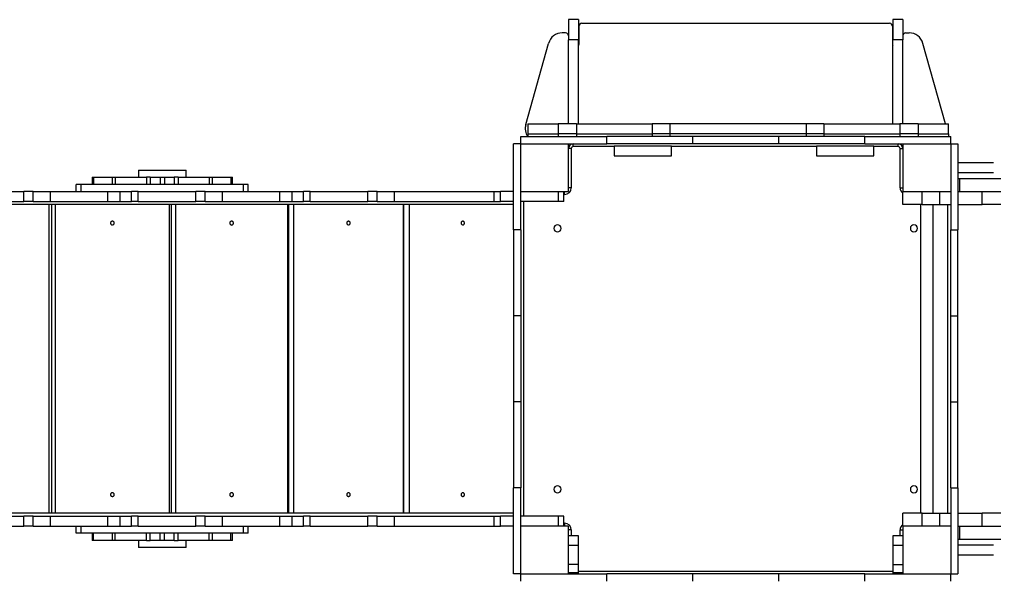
# Model space of a CAD drawing. Header units: millimetres. Extents: x -8113 to 7554, y -5964 to 7452.
# Drawn here: x 1215 to 3254, y 1935 to 3103 of the extents above; entities that cross this region are included whole.
import ezdxf

# ---------------------------------------------------------------- set-up
doc = ezdxf.new("R2010")
doc.units = ezdxf.units.MM
doc.layers.add('DIKOM_ОБЪЕКТ', color=7, linetype='Continuous')
doc.layers.add('DIKOM_РАЗМЕР_ОБЪЕКТА', color=7, linetype='Continuous')
doc.styles.add('style1', font='arial.ttf', dxfattribs={"width": 0.8})
doc.dimstyles.new('1-50', dxfattribs={"dimtxt": 300, "dimasz": 200, "dimexe": 100, "dimexo": 0, "dimgap": 100, "dimtad": 1, "dimtxsty": 'style1', "dimcen": 200, "dimclrd": 7, "dimclre": 7, "dimclrt": 7, "dimadec": 1, "dimazin": 2, "dimtfac": 1, "dimtmove": 0, "dimatfit": 2, "dimfxl": 0, "dimlwd": 25, "dimlwe": 18, "dimarcsym": 0})

# ---------------------------------------------------------------- blocks, each defined once
blk = doc.blocks.new('*D0')
at = {"layer": 'Defpoints', "color": 0, "transparency": 16777216}
for p in [(6054.1, 1970.8), (-4445.9, 381.6), (6054.1, -5178.4)]:
    blk.add_point(p, dxfattribs=at)
at = {"layer": 'DIKOM_РАЗМЕР_ОБЪЕКТА', "color": 7, "lineweight": 18, "transparency": 16777216}
for p, q in [((6054.1, 1970.8), (6054.1, -5278.4)), ((-4445.9, 381.6), (-4445.9, -5278.4))]:
    blk.add_line(p, q, dxfattribs=at)
at = {"layer": 'DIKOM_РАЗМЕР_ОБЪЕКТА', "color": 7, "lineweight": 25, "transparency": 16777216}
blk.add_line((-4245.9, -5178.4), (5854.1, -5178.4), dxfattribs=at)
at = {"layer": 'DIKOM_РАЗМЕР_ОБЪЕКТА', "color": 7, "transparency": 16777216}
for points in [[(-4245.9, -5145), (-4245.9, -5211.7), (-4445.9, -5178.4)], [(5854.1, -5145), (5854.1, -5211.7), (6054.1, -5178.4)]]:
    blk.add_solid(points, dxfattribs=at)
at = {"layer": 'DIKOM_РАЗМЕР_ОБЪЕКТА', "color": 7, "transparency": 16777216, "insert": (804.1, -4925.2), "char_height": 300, "attachment_point": 5, "style": 'style1'}
blk.add_mtext('10500', dxfattribs=at)

msp = doc.modelspace()

# ---------------------------------------------------------------- linework, layer by layer
at = {"layer": 'DIKOM_ОБЪЕКТ', "color": 7, "linetype": 'Continuous', "lineweight": 15}
for p, q in [((2385.08, 3102.707), (2364.08, 3102.707)), ((2364.08, 3102.707), (2364.08, 3060.023)), ((2385.08, 3102.707), (2385.08, 3060.023)), ((3064.08, 3102.707), (3043.08, 3102.707)), ((3043.08, 3102.707), (3043.08, 3060.023)), ((3064.08, 3102.707), (3064.08, 3060.023)), ((2386.08, 3088.707), (2386.08, 3050.707)), ((2392.08, 3094.707), (3036.08, 3094.707)), ((2392.08, 3094.707), (3036.08, 3094.707)), ((3042.08, 3088.707), (3042.08, 3050.707)), ((2358.08, 3074.707), (2351.234, 3074.707)), ((2351.234, 3074.707), (2351.234, 3074.707)), ((2358.08, 3074.707), (2351.234, 3074.707)), ((2358.08, 3074.707), (2358.08, 3074.707)), ((2385.08, 3060.023), (2364.08, 3060.023)), ((2364.08, 2884.707), (2364.08, 3060.023)), ((2385.08, 2884.707), (2385.08, 3060.023)), ((3064.08, 3060.023), (3043.08, 3060.023)), ((3043.08, 2884.707), (3043.08, 3060.023)), ((3064.08, 2884.707), (3064.08, 3060.023)), ((3070.08, 3074.707), (3076.926, 3074.707)), ((3070.08, 3074.707), (3070.08, 3074.707)), ((3070.08, 3074.707), (3076.926, 3074.707)), ((3076.926, 3074.707), (3076.926, 3074.707)), ((2274.745, 2882.796), (2322.345, 3052.796)), ((2274.745, 2882.796), (2322.345, 3052.796)), ((2322.345, 3052.796), (2322.345, 3052.796)), ((3152.88, 2884.707), (3105.815, 3052.796)), ((3105.815, 3052.796), (3105.815, 3052.796)), ((3152.88, 2884.707), (3105.815, 3052.796)), ((2273.634, 2874.707), (2273.634, 2874.707)), ((2274.745, 2882.796), (2274.745, 2882.796)), ((2279.08, 2884.707), (2279.08, 2863.707)), ((2279.08, 2884.707), (2342.363, 2884.707)), ((2342.363, 2884.707), (2342.363, 2863.707)), ((2380.76, 2884.707), (2342.363, 2884.707)), ((2380.76, 2884.707), (2380.76, 2863.707)), ((2380.76, 2884.707), (2539.483, 2884.707)), ((2539.483, 2884.707), (2539.483, 2863.707)), ((2576.423, 2884.707), (2539.483, 2884.707)), ((2576.423, 2884.707), (2576.423, 2863.707)), ((2861.737, 2884.707), (2576.423, 2884.707)), ((2861.737, 2884.707), (2861.737, 2863.707)), ((2898.677, 2884.707), (2861.737, 2884.707)), ((2898.677, 2884.707), (2898.677, 2863.707)), ((2898.677, 2884.707), (3057.4, 2884.707)), ((3057.4, 2884.707), (3057.4, 2863.707)), ((3095.797, 2884.707), (3057.4, 2884.707)), ((3095.797, 2884.707), (3095.797, 2863.707)), ((3095.797, 2884.707), (3159.08, 2884.707)), ((3159.08, 2863.707), (3159.08, 2884.707)), ((2264.08, 2842.707), (2264.08, 2857.707)), ((2264.08, 2857.707), (2444.08, 2857.707)), ((2279.08, 2863.707), (2342.363, 2863.707)), ((2279.08, 2863.707), (2279.08, 2857.707)), ((2279.08, 2863.707), (2342.363, 2863.707)), ((2380.76, 2863.707), (2342.363, 2863.707)), ((2380.76, 2863.707), (2342.363, 2863.707)), ((2342.363, 2863.707), (2342.363, 2857.707)), ((2380.76, 2863.707), (2539.483, 2863.707)), ((2380.76, 2863.707), (2539.483, 2863.707)), ((2380.76, 2863.707), (2380.76, 2857.707)), ((2444.08, 2842.707), (2444.08, 2857.707)), ((2624.08, 2857.707), (2444.08, 2857.707)), ((2576.423, 2863.707), (2539.483, 2863.707)), ((2576.423, 2863.707), (2539.483, 2863.707)), ((2539.483, 2863.707), (2539.483, 2857.707)), ((2861.737, 2863.707), (2576.423, 2863.707)), ((2861.737, 2863.707), (2576.423, 2863.707)), ((2576.423, 2863.707), (2576.423, 2857.707)), ((2624.08, 2842.707), (2624.08, 2857.707)), ((2804.08, 2857.707), (2624.08, 2857.707)), ((2804.08, 2842.707), (2804.08, 2857.707)), ((2984.08, 2857.707), (2804.08, 2857.707)), ((2898.677, 2863.707), (2861.737, 2863.707)), ((2898.677, 2863.707), (2861.737, 2863.707)), ((2861.737, 2863.707), (2861.737, 2857.707)), ((2898.677, 2863.707), (3057.4, 2863.707)), ((2898.677, 2863.707), (3057.4, 2863.707)), ((2898.677, 2863.707), (2898.677, 2857.707)), ((2984.08, 2842.707), (2984.08, 2857.707)), ((2984.08, 2857.707), (3164.08, 2857.707)), ((3095.797, 2863.707), (3057.4, 2863.707)), ((3095.797, 2863.707), (3057.4, 2863.707)), ((3057.4, 2863.707), (3057.4, 2857.707)), ((3095.797, 2863.707), (3159.08, 2863.707)), ((3095.797, 2863.707), (3159.08, 2863.707)), ((3095.797, 2863.707), (3095.797, 2857.707)), ((3159.08, 2863.707), (3159.08, 2857.707)), ((3164.08, 2842.707), (3164.08, 2857.707)), ((2264.08, 2842.707), (2249.08, 2842.707)), ((2249.08, 2662.707), (2249.08, 2842.707)), ((2264.08, 2662.707), (2264.08, 2842.707)), ((2264.08, 2842.707), (2444.08, 2842.707)), ((2364.08, 2742.707), (2364.08, 2842.707)), ((2374.08, 2836.707), (2374.08, 2842.707)), ((2459.967, 2836.707), (2374.08, 2836.707)), ((2624.08, 2842.707), (2444.08, 2842.707)), ((2459.967, 2838.707), (2459.967, 2817.707)), ((2459.967, 2838.707), (2579.968, 2838.707)), ((2579.968, 2817.707), (2579.968, 2838.707)), ((2883.076, 2836.707), (2579.968, 2836.707)), ((2804.08, 2842.707), (2624.08, 2842.707)), ((2984.08, 2842.707), (2804.08, 2842.707)), ((2883.076, 2838.707), (2883.076, 2817.707)), ((2883.076, 2838.707), (3003.076, 2838.707)), ((2984.08, 2842.707), (3164.08, 2842.707)), ((3003.076, 2817.707), (3003.076, 2838.707)), ((3054.08, 2836.707), (3003.076, 2836.707)), ((3054.08, 2836.707), (3054.08, 2842.707)), ((3064.08, 2842.707), (3064.08, 2742.707)), ((3164.08, 2842.707), (3179.08, 2842.707)), ((3164.08, 2842.707), (3164.08, 2662.707)), ((3179.08, 2842.707), (3179.08, 2662.707)), ((2370.08, 2832.707), (2364.08, 2832.707)), ((2370.08, 2832.707), (2370.08, 2750.707)), ((2459.967, 2817.707), (2579.968, 2817.707)), ((2883.076, 2817.707), (3003.076, 2817.707)), ((3058.08, 2750.707), (3058.08, 2832.707)), ((3058.08, 2832.707), (3064.08, 2832.707)), ((3253.58, 2802.707), (3179.08, 2802.707)), ((1367.449, 2772.707), (1367.449, 2757.707)), ((1367.449, 2772.707), (1370.296, 2772.707)), ((1370.296, 2772.707), (1370.296, 2757.707)), ((1370.296, 2772.707), (1408.932, 2772.707)), ((1408.932, 2772.707), (1408.932, 2757.707)), ((1408.932, 2772.707), (1415.6, 2772.707)), ((1415.6, 2772.707), (1415.6, 2757.707)), ((1415.6, 2772.707), (1480.866, 2772.707)), ((1464.08, 2787.707), (1464.08, 2772.707)), ((1464.08, 2787.707), (1564.08, 2787.707)), ((1480.866, 2772.707), (1480.866, 2757.707)), ((1488.938, 2772.707), (1480.866, 2772.707)), ((1488.938, 2772.707), (1488.938, 2757.707)), ((1488.938, 2772.707), (1509.567, 2772.707)), ((1509.567, 2772.707), (1509.567, 2757.707)), ((1509.567, 2772.707), (1518.592, 2772.707)), ((1518.592, 2772.707), (1518.592, 2757.707)), ((1518.592, 2772.707), (1539.222, 2772.707)), ((1539.222, 2772.707), (1539.222, 2757.707)), ((1547.294, 2772.707), (1539.222, 2772.707)), ((1547.294, 2772.707), (1547.294, 2757.707)), ((1547.294, 2772.707), (1612.56, 2772.707)), ((1564.08, 2772.707), (1564.08, 2787.707)), ((1612.56, 2772.707), (1612.56, 2757.707)), ((1612.56, 2772.707), (1619.228, 2772.707)), ((1619.228, 2757.707), (1619.228, 2772.707)), ((1619.228, 2772.707), (1657.864, 2772.707)), ((1657.864, 2772.707), (1657.864, 2757.707)), ((1657.864, 2772.707), (1660.711, 2772.707)), ((1660.711, 2757.707), (1660.711, 2772.707)), ((3179.08, 2782.707), (3253.58, 2782.707)), ((1334.08, 2742.707), (1334.08, 2757.707)), ((1344.08, 2757.707), (1334.08, 2757.707)), ((1344.08, 2742.707), (1344.08, 2757.707)), ((1684.08, 2757.707), (1344.08, 2757.707)), ((1684.08, 2742.707), (1684.08, 2757.707)), ((1694.08, 2757.707), (1684.08, 2757.707)), ((1694.08, 2742.707), (1694.08, 2757.707)), ((1694.08, 2742.707), (1694.08, 2757.707)), ((3179.08, 2769.707), (3182.237, 2769.707)), ((3182.237, 2769.707), (3182.237, 2742.707)), ((3182.237, 2769.707), (4545.923, 2769.707)), ((1084.08, 2742.707), (1224.08, 2742.707)), ((1224.08, 2721.707), (1224.08, 2742.707)), ((1244.08, 2742.707), (1224.08, 2742.707)), ((1244.08, 2721.707), (1244.08, 2742.707)), ((1244.08, 2721.707), (1244.08, 2742.707)), ((1244.08, 2742.707), (1280.08, 2742.707)), ((1280.08, 2721.707), (1280.08, 2742.707)), ((1280.08, 2742.707), (1400.365, 2742.707)), ((1400.365, 2721.707), (1400.365, 2742.707)), ((1400.365, 2742.707), (1425.913, 2742.707)), ((1425.913, 2721.707), (1425.913, 2742.707)), ((1425.913, 2742.707), (1449.602, 2742.707)), ((1449.602, 2721.707), (1449.602, 2742.707)), ((1463.795, 2742.707), (1449.602, 2742.707)), ((1463.795, 2721.707), (1463.795, 2742.707)), ((1463.795, 2742.707), (1584.08, 2742.707)), ((1584.08, 2721.707), (1584.08, 2742.707)), ((1604.08, 2742.707), (1584.08, 2742.707)), ((1604.08, 2721.707), (1604.08, 2742.707)), ((1604.08, 2721.707), (1604.08, 2742.707)), ((1604.08, 2742.707), (1640.08, 2742.707)), ((1640.08, 2721.707), (1640.08, 2742.707)), ((1640.08, 2742.707), (1760.365, 2742.707)), ((1760.365, 2721.707), (1760.365, 2742.707)), ((1760.365, 2742.707), (1785.913, 2742.707)), ((1785.913, 2721.707), (1785.913, 2742.707)), ((1785.913, 2742.707), (1809.601, 2742.707)), ((1809.601, 2721.707), (1809.601, 2742.707)), ((1823.794, 2742.707), (1809.601, 2742.707)), ((1823.794, 2721.707), (1823.794, 2742.707)), ((1823.794, 2742.707), (1944.08, 2742.707)), ((1944.08, 2721.707), (1944.08, 2742.707)), ((1964.08, 2742.707), (1944.08, 2742.707)), ((1964.08, 2721.707), (1964.08, 2742.707)), ((1964.08, 2721.707), (1964.08, 2742.707)), ((1964.08, 2742.707), (2000.08, 2742.707)), ((2000.08, 2721.707), (2000.08, 2742.707)), ((2000.08, 2742.707), (2208.564, 2742.707)), ((2208.564, 2721.707), (2208.564, 2742.707)), ((2208.564, 2742.707), (2221.792, 2742.707)), ((2221.792, 2721.707), (2221.792, 2742.707)), ((2249.08, 2742.707), (2221.792, 2742.707)), ((2264.08, 2742.707), (2364.08, 2742.707)), ((2343.554, 2721.707), (2343.554, 2742.707)), ((2354.08, 2721.707), (2354.08, 2742.707)), ((2354.08, 2721.707), (2354.08, 2742.707)), ((2356.08, 2736.707), (2354.08, 2736.707)), ((2356.08, 2736.707), (2356.08, 2742.707)), ((2370.08, 2750.707), (2364.08, 2750.707)), ((3058.08, 2750.707), (3064.08, 2750.707)), ((3064.08, 2715.707), (3064.08, 2742.707)), ((3064.08, 2742.707), (3164.08, 2742.707)), ((3104.08, 2715.707), (3104.08, 2742.707)), ((3140.976, 2715.707), (3140.976, 2742.707)), ((3179.08, 2742.707), (3228.446, 2742.707)), ((3228.446, 2742.707), (4462.91, 2742.707)), ((3229.993, 2715.707), (3229.993, 2742.707)), ((2249.08, 2715.707), (787.382, 2715.707)), ((1084.08, 2721.707), (1224.08, 2721.707)), ((1244.08, 2721.707), (1224.08, 2721.707)), ((1244.08, 2721.707), (1280.08, 2721.707)), ((1277.58, 2069.707), (1277.58, 2715.707)), ((1280.08, 2721.707), (1400.365, 2721.707)), ((1282.332, 2715.707), (1282.332, 2069.707)), ((1290.247, 2715.707), (1290.247, 2069.707)), ((1400.365, 2721.707), (1425.913, 2721.707)), ((1425.913, 2721.707), (1449.602, 2721.707)), ((1463.795, 2721.707), (1449.602, 2721.707)), ((1463.795, 2721.707), (1584.08, 2721.707)), ((1529.263, 2069.707), (1529.263, 2715.707)), ((1532.488, 2715.707), (1532.488, 2069.707)), ((1541.72, 2715.707), (1541.72, 2069.707)), ((1604.08, 2721.707), (1584.08, 2721.707)), ((1604.08, 2721.707), (1640.08, 2721.707)), ((1640.08, 2721.707), (1760.365, 2721.707)), ((1760.365, 2721.707), (1785.913, 2721.707)), ((1776.65, 2069.707), (1776.65, 2715.707)), ((1778.175, 2715.707), (1778.175, 2069.707)), ((1785.913, 2721.707), (1809.601, 2721.707)), ((1788.78, 2715.707), (1788.78, 2069.707)), ((1823.794, 2721.707), (1809.601, 2721.707)), ((1823.794, 2721.707), (1944.08, 2721.707)), ((1964.08, 2721.707), (1944.08, 2721.707)), ((1964.08, 2721.707), (2000.08, 2721.707)), ((2000.08, 2721.707), (2208.564, 2721.707)), ((2018.685, 2069.707), (2018.685, 2715.707)), ((2018.805, 2715.707), (2018.805, 2069.707)), ((2030.726, 2715.707), (2030.726, 2069.707)), ((2208.564, 2721.707), (2221.792, 2721.707)), ((2249.08, 2721.707), (2221.792, 2721.707)), ((2343.554, 2721.707), (2264.08, 2721.707)), ((2270.08, 2721.707), (2270.08, 2063.707)), ((2354.08, 2721.707), (2343.554, 2721.707)), ((3104.08, 2715.707), (3064.08, 2715.707)), ((3100.58, 2715.707), (3100.58, 2069.707)), ((3104.08, 2715.707), (3140.976, 2715.707)), ((3127.58, 2069.707), (3127.58, 2715.707)), ((3140.976, 2715.707), (3164.08, 2715.707)), ((3158.08, 2069.707), (3158.08, 2715.707)), ((3179.08, 2715.707), (3229.993, 2715.707)), ((3333.174, 2715.707), (3229.993, 2715.707)), ((2264.08, 2662.707), (2249.08, 2662.707)), ((2249.08, 2662.707), (2249.08, 2482.707)), ((2264.08, 2662.707), (2264.08, 2482.707)), ((3164.08, 2662.707), (3179.08, 2662.707)), ((3164.08, 2482.707), (3164.08, 2662.707)), ((3179.08, 2482.707), (3179.08, 2662.707)), ((2264.08, 2482.707), (2249.08, 2482.707)), ((2249.08, 2482.707), (2249.08, 2302.707)), ((2264.08, 2482.707), (2264.08, 2302.707)), ((3164.08, 2482.707), (3179.08, 2482.707)), ((3164.08, 2302.707), (3164.08, 2482.707)), ((3179.08, 2302.707), (3179.08, 2482.707)), ((2264.08, 2302.707), (2249.08, 2302.707)), ((2249.08, 2302.707), (2249.08, 2122.707)), ((2264.08, 2302.707), (2264.08, 2122.707)), ((3164.08, 2302.707), (3179.08, 2302.707)), ((3164.08, 2122.707), (3164.08, 2302.707)), ((3179.08, 2122.707), (3179.08, 2302.707)), ((2264.08, 2122.707), (2249.08, 2122.707)), ((2249.08, 1942.707), (2249.08, 2122.707)), ((2264.08, 1942.707), (2264.08, 2122.707)), ((3164.08, 2122.707), (3179.08, 2122.707)), ((3164.08, 2122.707), (3164.08, 1942.707)), ((3179.08, 2122.707), (3179.08, 1942.707)), ((2249.08, 2069.707), (787.382, 2069.707)), ((1084.08, 2063.707), (1224.08, 2063.707)), ((1224.08, 2042.707), (1224.08, 2063.707)), ((1244.08, 2063.707), (1224.08, 2063.707)), ((1244.08, 2042.707), (1244.08, 2063.707)), ((1244.08, 2042.707), (1244.08, 2063.707)), ((1244.08, 2063.707), (1280.08, 2063.707)), ((1280.08, 2042.707), (1280.08, 2063.707)), ((1280.08, 2063.707), (1400.365, 2063.707)), ((1400.365, 2042.707), (1400.365, 2063.707)), ((1400.365, 2063.707), (1425.913, 2063.707)), ((1425.913, 2042.707), (1425.913, 2063.707)), ((1425.913, 2063.707), (1449.602, 2063.707)), ((1449.602, 2042.707), (1449.602, 2063.707)), ((1463.795, 2063.707), (1449.602, 2063.707)), ((1463.795, 2042.707), (1463.795, 2063.707)), ((1463.795, 2063.707), (1584.08, 2063.707)), ((1584.08, 2042.707), (1584.08, 2063.707)), ((1604.08, 2063.707), (1584.08, 2063.707)), ((1604.08, 2042.707), (1604.08, 2063.707)), ((1604.08, 2042.707), (1604.08, 2063.707)), ((1604.08, 2063.707), (1640.08, 2063.707)), ((1640.08, 2042.707), (1640.08, 2063.707)), ((1640.08, 2063.707), (1760.365, 2063.707)), ((1760.365, 2042.707), (1760.365, 2063.707)), ((1760.365, 2063.707), (1785.913, 2063.707)), ((1785.913, 2042.707), (1785.913, 2063.707)), ((1785.913, 2063.707), (1809.601, 2063.707)), ((1809.601, 2042.707), (1809.601, 2063.707)), ((1823.794, 2063.707), (1809.601, 2063.707)), ((1823.794, 2042.707), (1823.794, 2063.707)), ((1823.794, 2063.707), (1944.08, 2063.707)), ((1944.08, 2042.707), (1944.08, 2063.707)), ((1964.08, 2063.707), (1944.08, 2063.707)), ((1964.08, 2042.707), (1964.08, 2063.707)), ((1964.08, 2042.707), (1964.08, 2063.707)), ((1964.08, 2063.707), (2000.08, 2063.707)), ((2000.08, 2042.707), (2000.08, 2063.707)), ((2000.08, 2063.707), (2208.564, 2063.707)), ((2208.564, 2042.707), (2208.564, 2063.707)), ((2208.564, 2063.707), (2221.792, 2063.707)), ((2221.792, 2042.707), (2221.792, 2063.707)), ((2249.08, 2063.707), (2221.792, 2063.707)), ((2343.554, 2063.707), (2264.08, 2063.707)), ((2343.554, 2042.707), (2343.554, 2063.707)), ((2354.08, 2063.707), (2343.554, 2063.707)), ((2354.08, 2042.707), (2354.08, 2063.707)), ((2354.08, 2042.707), (2354.08, 2063.707)), ((3064.08, 2042.707), (3064.08, 2069.707)), ((3104.08, 2069.707), (3064.08, 2069.707)), ((3104.08, 2042.707), (3104.08, 2069.707)), ((3104.08, 2069.707), (3140.976, 2069.707)), ((3140.976, 2042.707), (3140.976, 2069.707)), ((3140.976, 2069.707), (3164.08, 2069.707)), ((3179.08, 2069.707), (3229.993, 2069.707)), ((3229.993, 2042.707), (3229.993, 2069.707)), ((3333.174, 2069.707), (3229.993, 2069.707)), ((1084.08, 2042.707), (1224.08, 2042.707)), ((1244.08, 2042.707), (1224.08, 2042.707)), ((1244.08, 2042.707), (1280.08, 2042.707)), ((1280.08, 2042.707), (1400.365, 2042.707)), ((1334.08, 2027.707), (1334.08, 2042.707)), ((1344.08, 2027.707), (1344.08, 2042.707)), ((1400.365, 2042.707), (1425.913, 2042.707)), ((1425.913, 2042.707), (1449.602, 2042.707)), ((1463.795, 2042.707), (1449.602, 2042.707)), ((1463.795, 2042.707), (1584.08, 2042.707)), ((1604.08, 2042.707), (1584.08, 2042.707)), ((1604.08, 2042.707), (1640.08, 2042.707)), ((1640.08, 2042.707), (1760.365, 2042.707)), ((1684.08, 2027.707), (1684.08, 2042.707)), ((1694.08, 2027.707), (1694.08, 2042.707)), ((1694.08, 2027.707), (1694.08, 2042.707)), ((1760.365, 2042.707), (1785.913, 2042.707)), ((1785.913, 2042.707), (1809.601, 2042.707)), ((1823.794, 2042.707), (1809.601, 2042.707)), ((1823.794, 2042.707), (1944.08, 2042.707)), ((1964.08, 2042.707), (1944.08, 2042.707)), ((1964.08, 2042.707), (2000.08, 2042.707)), ((2000.08, 2042.707), (2208.564, 2042.707)), ((2208.564, 2042.707), (2221.792, 2042.707)), ((2249.08, 2042.707), (2221.792, 2042.707)), ((2364.08, 2042.707), (2264.08, 2042.707)), ((2354.08, 2048.707), (2356.08, 2048.707)), ((2356.08, 2048.707), (2356.08, 2042.707)), ((2364.08, 1942.707), (2364.08, 2042.707)), ((3164.08, 2042.707), (3064.08, 2042.707)), ((3064.08, 2042.707), (3064.08, 1942.707)), ((3179.08, 2042.707), (3228.446, 2042.707)), ((3182.237, 2042.707), (3182.237, 2015.707)), ((3228.446, 2042.707), (4462.91, 2042.707)), ((1344.08, 2027.707), (1334.08, 2027.707)), ((1684.08, 2027.707), (1344.08, 2027.707)), ((1367.449, 2027.707), (1367.449, 2012.707)), ((1370.296, 2012.707), (1370.296, 2027.707)), ((1408.933, 2027.707), (1408.933, 2012.707)), ((1415.601, 2012.707), (1415.601, 2027.707)), ((1480.866, 2012.707), (1480.866, 2027.707)), ((1488.939, 2012.707), (1488.939, 2027.707)), ((1509.568, 2012.707), (1509.568, 2027.707)), ((1518.593, 2012.707), (1518.593, 2027.707)), ((1539.222, 2012.707), (1539.222, 2027.707)), ((1547.294, 2012.707), (1547.294, 2027.707)), ((1612.561, 2012.707), (1612.561, 2027.707)), ((1619.229, 2012.707), (1619.229, 2027.707)), ((1657.864, 2012.707), (1657.864, 2027.707)), ((1660.711, 2012.707), (1660.711, 2027.707)), ((1694.08, 2027.707), (1684.08, 2027.707)), ((2370.08, 2034.707), (2364.08, 2034.707)), ((2385.08, 2022.707), (2364.08, 2022.707)), ((2370.08, 2034.707), (2370.08, 2022.707)), ((2385.08, 2002.707), (2385.08, 2022.707)), ((3064.08, 2022.707), (3043.08, 2022.707)), ((3043.08, 2022.707), (3043.08, 2002.707)), ((3058.08, 2034.707), (3064.08, 2034.707)), ((3058.08, 2022.707), (3058.08, 2034.707)), ((1370.296, 2012.707), (1367.449, 2012.707)), ((1408.931, 2012.707), (1370.296, 2012.707)), ((1415.601, 2012.707), (1408.933, 2012.707)), ((1480.866, 2012.707), (1415.601, 2012.707)), ((1464.08, 2012.707), (1464.08, 1997.707)), ((1564.08, 1997.707), (1464.08, 1997.707)), ((1480.866, 2012.707), (1488.939, 2012.707)), ((1509.568, 2012.707), (1488.939, 2012.707)), ((1518.593, 2012.707), (1509.568, 2012.707)), ((1539.222, 2012.707), (1518.593, 2012.707)), ((1539.222, 2012.707), (1547.294, 2012.707)), ((1612.561, 2012.707), (1547.294, 2012.707)), ((1564.08, 1997.707), (1564.08, 2012.707)), ((1619.229, 2012.707), (1612.561, 2012.707)), ((1657.864, 2012.707), (1619.228, 2012.707)), ((1660.711, 2012.707), (1657.864, 2012.707)), ((2364.08, 2002.707), (2385.08, 2002.707)), ((2385.08, 1962.707), (2385.08, 2002.707)), ((3043.08, 2002.707), (3064.08, 2002.707)), ((3043.08, 2002.707), (3043.08, 1962.707)), ((3179.08, 2015.707), (3182.237, 2015.707)), ((3253.58, 2002.707), (3179.08, 2002.707)), ((3182.237, 2015.707), (4545.923, 2015.707)), ((3179.08, 1982.707), (3253.58, 1982.707)), ((2385.08, 1962.707), (2364.08, 1962.707)), ((2385.08, 1945.029), (2385.08, 1962.707)), ((2385.08, 1942.707), (2385.08, 1962.707)), ((3043.08, 1962.707), (3064.08, 1962.707)), ((3043.08, 1962.707), (3043.08, 1945.027)), ((3043.08, 1962.707), (3043.08, 1942.707)), ((2264.08, 1942.707), (2249.08, 1942.707)), ((2264.08, 1927.707), (2264.08, 1942.707)), ((2264.08, 1942.707), (2444.08, 1942.707)), ((2385.08, 1945.029), (2364.08, 1945.029)), ((2385.08, 1948.707), (3043.08, 1948.707)), ((2385.08, 1942.707), (2385.08, 1945.029)), ((2444.08, 1927.707), (2444.08, 1942.707)), ((2624.08, 1942.707), (2444.08, 1942.707)), ((2624.08, 1927.707), (2624.08, 1942.707)), ((2804.08, 1942.707), (2624.08, 1942.707)), ((2804.08, 1927.707), (2804.08, 1942.707)), ((2984.08, 1942.707), (2804.08, 1942.707)), ((2984.08, 1927.707), (2984.08, 1942.707)), ((2984.08, 1942.707), (3164.08, 1942.707)), ((3064.08, 1945.027), (3043.08, 1945.027)), ((3043.08, 1945.027), (3043.08, 1942.707)), ((3164.08, 1942.707), (3179.08, 1942.707)), ((3164.08, 1927.707), (3164.08, 1942.707))]:
    msp.add_line(p, q, dxfattribs=at)
at = {"layer": 'DIKOM_ОБЪЕКТ', "color": 7, "linetype": 'Continuous', "lineweight": 15, "flags": 128}
for points in [[(1409.755, 2680.707), (1408.904, 2680.607), (1408.096, 2680.311), (1407.371, 2679.835), (1406.765, 2679.201), (1406.309, 2678.443), (1406.026, 2677.597), (1405.931, 2676.707), (1406.026, 2675.817), (1406.309, 2674.972), (1406.765, 2674.213), (1407.371, 2673.58), (1408.096, 2673.104), (1408.904, 2672.808), (1409.755, 2672.707), (1410.606, 2672.808), (1411.414, 2673.104), (1412.139, 2673.58), (1412.745, 2674.213), (1413.2, 2674.972), (1413.483, 2675.817), (1413.579, 2676.707), (1413.483, 2677.597), (1413.2, 2678.443), (1412.745, 2679.201), (1412.139, 2679.835), (1411.414, 2680.311), (1410.606, 2680.607), (1409.755, 2680.707)], [(1659.185, 2680.707), (1658.349, 2680.607), (1657.554, 2680.311), (1656.841, 2679.835), (1656.246, 2679.201), (1655.799, 2678.443), (1655.521, 2677.597), (1655.426, 2676.707), (1655.521, 2675.817), (1655.799, 2674.972), (1656.246, 2674.213), (1656.841, 2673.58), (1657.554, 2673.104), (1658.349, 2672.808), (1659.185, 2672.707), (1660.022, 2672.808), (1660.816, 2673.104), (1661.529, 2673.58), (1662.124, 2674.213), (1662.572, 2674.972), (1662.85, 2675.817), (1662.944, 2676.707), (1662.85, 2677.597), (1662.572, 2678.443), (1662.124, 2679.201), (1661.529, 2679.835), (1660.816, 2680.311), (1660.022, 2680.607), (1659.185, 2680.707)], [(1903.733, 2680.707), (1902.914, 2680.607), (1902.137, 2680.311), (1901.439, 2679.835), (1900.857, 2679.201), (1900.419, 2678.443), (1900.146, 2677.597), (1900.054, 2676.707), (1900.146, 2675.817), (1900.419, 2674.972), (1900.857, 2674.213), (1901.439, 2673.58), (1902.137, 2673.104), (1902.914, 2672.808), (1903.733, 2672.707), (1904.551, 2672.808), (1905.329, 2673.104), (1906.026, 2673.58), (1906.609, 2674.213), (1907.047, 2674.972), (1907.319, 2675.817), (1907.411, 2676.707), (1907.319, 2677.597), (1907.047, 2678.443), (1906.609, 2679.201), (1906.026, 2679.835), (1905.329, 2680.311), (1904.551, 2680.607), (1903.733, 2680.707)], [(2142.882, 2680.707), (2142.084, 2680.607), (2141.325, 2680.311), (2140.645, 2679.835), (2140.077, 2679.201), (2139.649, 2678.443), (2139.383, 2677.597), (2139.294, 2676.707), (2139.383, 2675.817), (2139.649, 2674.972), (2140.077, 2674.213), (2140.645, 2673.58), (2141.325, 2673.104), (2142.084, 2672.808), (2142.882, 2672.707), (2143.681, 2672.808), (2144.44, 2673.104), (2145.12, 2673.58), (2145.689, 2674.213), (2146.116, 2674.972), (2146.381, 2675.817), (2146.472, 2676.707), (2146.381, 2677.597), (2146.116, 2678.443), (2145.689, 2679.201), (2145.12, 2679.835), (2144.44, 2680.311), (2143.681, 2680.607), (2142.882, 2680.707)], [(1409.755, 2112.707), (1408.904, 2112.607), (1408.096, 2112.311), (1407.371, 2111.835), (1406.765, 2111.201), (1406.309, 2110.443), (1406.026, 2109.598), (1405.931, 2108.707), (1406.026, 2107.817), (1406.309, 2106.972), (1406.765, 2106.213), (1407.371, 2105.58), (1408.096, 2105.103), (1408.904, 2104.808), (1409.755, 2104.707), (1410.606, 2104.808), (1411.414, 2105.103), (1412.139, 2105.58), (1412.745, 2106.213), (1413.2, 2106.972), (1413.483, 2107.817), (1413.579, 2108.707), (1413.483, 2109.598), (1413.2, 2110.443), (1412.745, 2111.201), (1412.139, 2111.835), (1411.414, 2112.311), (1410.606, 2112.607), (1409.755, 2112.707)], [(1659.185, 2112.707), (1658.349, 2112.607), (1657.554, 2112.311), (1656.841, 2111.835), (1656.246, 2111.201), (1655.799, 2110.443), (1655.521, 2109.598), (1655.426, 2108.707), (1655.521, 2107.817), (1655.799, 2106.972), (1656.246, 2106.213), (1656.841, 2105.58), (1657.554, 2105.103), (1658.349, 2104.808), (1659.185, 2104.707), (1660.022, 2104.808), (1660.816, 2105.103), (1661.529, 2105.58), (1662.124, 2106.213), (1662.572, 2106.972), (1662.85, 2107.817), (1662.944, 2108.707), (1662.85, 2109.598), (1662.572, 2110.443), (1662.124, 2111.201), (1661.529, 2111.835), (1660.816, 2112.311), (1660.022, 2112.607), (1659.185, 2112.707)], [(1903.733, 2112.707), (1902.914, 2112.607), (1902.137, 2112.311), (1901.439, 2111.835), (1900.857, 2111.201), (1900.419, 2110.443), (1900.146, 2109.598), (1900.054, 2108.707), (1900.146, 2107.817), (1900.419, 2106.972), (1900.857, 2106.213), (1901.439, 2105.58), (1902.137, 2105.103), (1902.914, 2104.808), (1903.733, 2104.707), (1904.551, 2104.808), (1905.329, 2105.103), (1906.026, 2105.58), (1906.609, 2106.213), (1907.047, 2106.972), (1907.319, 2107.817), (1907.411, 2108.707), (1907.319, 2109.598), (1907.047, 2110.443), (1906.609, 2111.201), (1906.026, 2111.835), (1905.329, 2112.311), (1904.551, 2112.607), (1903.733, 2112.707)], [(2142.882, 2112.707), (2142.084, 2112.607), (2141.325, 2112.311), (2140.645, 2111.835), (2140.077, 2111.201), (2139.649, 2110.443), (2139.383, 2109.598), (2139.294, 2108.707), (2139.383, 2107.817), (2139.649, 2106.972), (2140.077, 2106.213), (2140.645, 2105.58), (2141.325, 2105.103), (2142.084, 2104.808), (2142.882, 2104.707), (2143.681, 2104.808), (2144.44, 2105.103), (2145.12, 2105.58), (2145.689, 2106.213), (2146.116, 2106.972), (2146.381, 2107.817), (2146.472, 2108.707), (2146.381, 2109.598), (2146.116, 2110.443), (2145.689, 2111.201), (2145.12, 2111.835), (2144.44, 2112.311), (2143.681, 2112.607), (2142.882, 2112.707)]]:
    msp.add_lwpolyline(points, dxfattribs=at)
at = {"layer": 'DIKOM_ОБЪЕКТ', "color": 7, "linetype": 'Continuous', "lineweight": 15, "extrusion": (2.76751e-16, 3.49148e-15, -1)}
for centre in [(-2341.08, 2665.707), (-3087.08, 2665.707), (-2341.08, 2119.707), (-3087.08, 2119.707)]:
    msp.add_circle(centre, 7.5, dxfattribs=at)
at = {"layer": 'DIKOM_ОБЪЕКТ', "color": 7, "linetype": 'Continuous', "lineweight": 15}
for centre, radius, start, end in [((2392.08, 3088.707), 6, 90, 180), ((2392.08, 3088.707), 6, 90, 180), ((3036.08, 3088.707), 6, 0, 90), ((3036.08, 3088.707), 6, 0, 90), ((2351.234, 3044.707), 30, 90, 164.357754), ((2351.234, 3044.707), 30, 90, 164.357754), ((2358.08, 3068.707), 6, 0, 90), ((2358.08, 3068.707), 6, 0, 90), ((3070.08, 3068.707), 6, 90, 180), ((3070.08, 3068.707), 6, 90, 180), ((3076.926, 3044.707), 30, 15.642246, 90), ((3076.926, 3044.707), 30, 15.642246, 90), ((2380.08, 3050.707), 6, 326.442896, 0), ((2380.08, 3050.707), 6, 326.442896, 0), ((3048.08, 3050.707), 6, 180, 213.55731), ((3048.08, 3050.707), 6, 180, 213.55731), ((2303.634, 2874.707), 30, 164.357754, 214.518108), ((2303.634, 2874.707), 30, 164.357754, 180), ((2374.08, 2832.707), 10, 90, 180), ((2374.08, 2832.707), 4, 90.001453, 180), ((3054.08, 2832.707), 10, 0, 90), ((3054.08, 2832.707), 4, 0, 89.998547), ((2356.08, 2750.707), 14, 270.000339, 0), ((3071.978, 2750.683), 13.898, 179.897686, 235.369943), ((2356.08, 2034.707), 14, 0, 89.999521), ((3071.93, 2034.76), 13.85, 124.52612, 180.219392)]:
    msp.add_arc(centre, radius, start, end, dxfattribs=at)

# ---------------------------------------------------------------- dimensions: what is measured, and where the dimension line sits
at = {"layer": 'DIKOM_РАЗМЕР_ОБЪЕКТА'}
dim = msp.add_linear_dim(base=(6054.078, -5178.381), p1=(-4445.92, 381.649), p2=(6054.078, 1970.79), text='10500', dimstyle='1-50', dxfattribs=at)
dim.commit()
dim.dimension.update_dxf_attribs({"geometry": '*D0', "text_midpoint": (804.079, -5178.381), "dimtype": 160})

doc.saveas('drawing.dxf')
